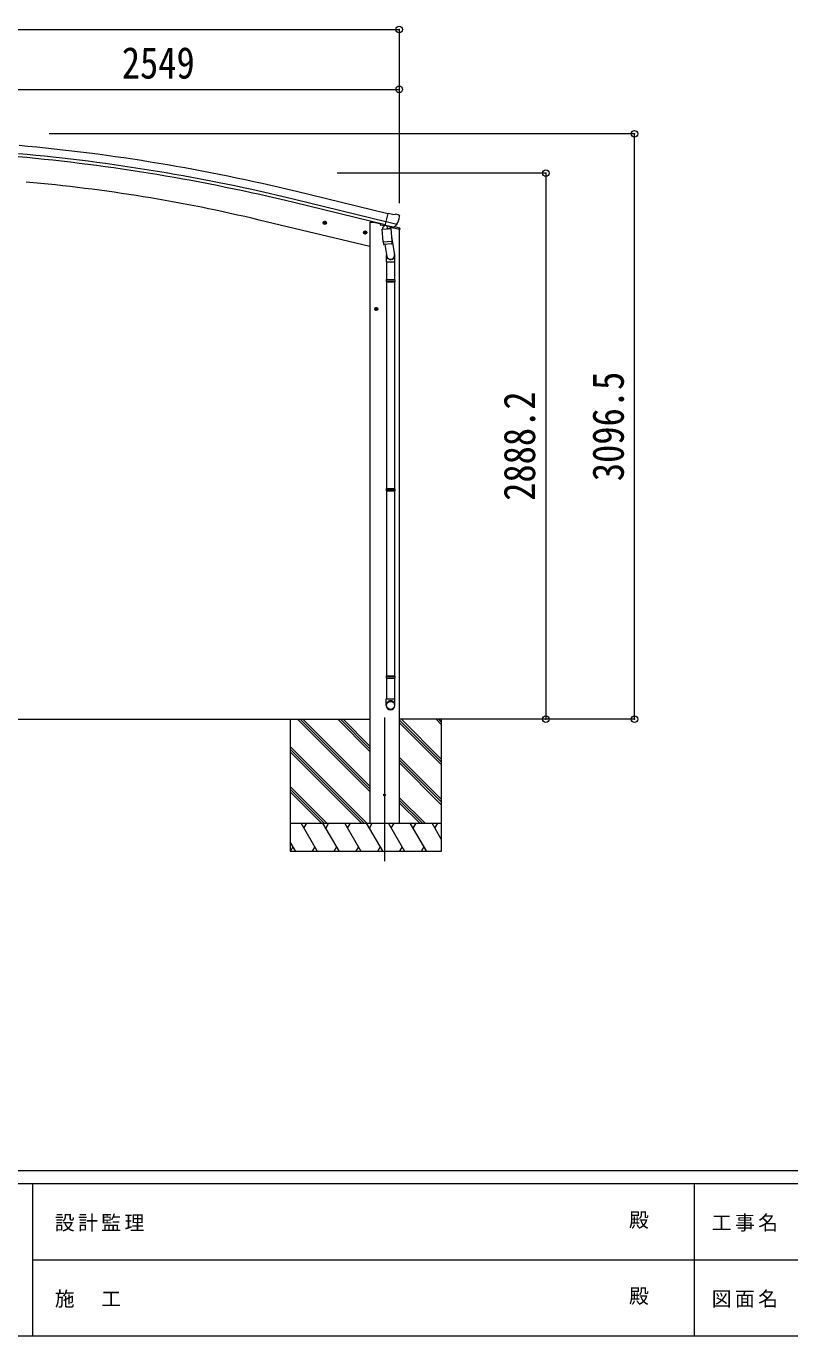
# Model space of a CAD drawing. Units: millimetres at full size. Extents: x -9783 to 33754, y -10064 to 6752.
# Drawn here: x -4002 to 36, y -6828 to 99 of the extents above; entities that cross this region are included whole.
import ezdxf
from ezdxf.enums import TextEntityAlignment as Align

# ---------------------------------------------------------------- set-up
doc = ezdxf.new("R2010")
doc.units = ezdxf.units.MM
doc.header["$LTSCALE"] = 35
doc.header["$PDMODE"] = 32
doc.header["$PDSIZE"] = 35
for name, color, linetype, lineweight in [('0-0_0', 7, 'Continuous', 9), ('0-1_本体', 4, 'Continuous', 9), ('0-2_部品', 7, 'Continuous', 9), ('0-8_PARTS2', 2, 'Continuous', 9), ('0-A_寸法', 6, 'Continuous', 9), ('F-0_240', 7, 'Continuous', 9)]:
    doc.layers.add(name, color=color, linetype=linetype, lineweight=lineweight)
doc.styles.add('ＭＳ ゴシック', font='')
doc.styles.get('ＭＳ ゴシック').set_extended_font_data('MS Gothic')

msp = doc.modelspace()

# ---------------------------------------------------------------- linework, layer by layer
at = {"layer": '0-0_0', "color": 6}
for p, q in [((-4578.56, -235.41), (-2029.56, -235.41)), ((-2029.56, -235.41), (-2029.56, -837.87)), ((-784.76, -3567.15), (-784.76, -470.65)), ((-1253.77, -678.95), (-1253.77, -3567.15))]:
    msp.add_line(p, q, dxfattribs=at)
at = {"layer": '0-0_0'}
for p, q in [((-6988.56, -3567.15), (-2185.56, -3567.15)), ((-2606.81, -3567.15), (-2606.81, -4267.15)), ((-2184.56, -3949.42), (-2566.82, -3567.15)), ((-2184.56, -3935.27), (-2552.68, -3567.15)), ((-2184.56, -3921.13), (-2538.54, -3567.15)), ((-2184.56, -3737.28), (-2354.69, -3567.15)), ((-2184.56, -3723.14), (-2340.55, -3567.15)), ((-2184.56, -3709), (-2326.4, -3567.15)), ((-1432.72, -3567.15), (-2029.06, -3567.15)), ((-1806.81, -3792.52), (-2029.06, -3570.28)), ((-1806.81, -3806.67), (-2029.06, -3584.42)), ((-1806.81, -3778.38), (-2018.04, -3567.15)), ((-1806.81, -3594.54), (-1834.19, -3567.15)), ((-1806.81, -3580.39), (-1820.05, -3567.15)), ((-1806.81, -3567.15), (-1806.81, -4267.15)), ((-2200.66, -4117.15), (-2606.81, -3711.02)), ((-2214.81, -4117.15), (-2606.81, -3725.16)), ((-2228.95, -4117.15), (-2606.81, -3739.3)), ((-1806.81, -3990.51), (-2029.06, -3768.27)), ((-1806.81, -4004.66), (-2029.06, -3782.41)), ((-1806.81, -4018.8), (-2029.06, -3796.55)), ((-2412.8, -4117.15), (-2606.81, -3923.15)), ((-2426.94, -4117.15), (-2606.81, -3937.29)), ((-2441.08, -4117.15), (-2606.81, -3951.43)), ((-1892.3, -4117.15), (-2029.06, -3980.4)), ((-1906.44, -4117.15), (-2029.06, -3994.54)), ((-1920.58, -4117.15), (-2029.06, -4008.68)), ((-2606.81, -4117.15), (-1806.81, -4117.15)), ((-2461.42, -4267.15), (-2548.03, -4117.15)), ((-2533.03, -4143.14), (-2518.02, -4117.15)), ((-2345.95, -4267.15), (-2432.56, -4117.15)), ((-2402.55, -4117.15), (-2417.56, -4143.14)), ((-2230.48, -4267.15), (-2317.09, -4117.15)), ((-2302.08, -4143.14), (-2287.08, -4117.15)), ((-2115.01, -4267.15), (-2201.61, -4117.15)), ((-2186.61, -4143.14), (-2171.61, -4117.15)), ((-1999.54, -4267.15), (-2086.14, -4117.15)), ((-2071.14, -4143.14), (-2056.14, -4117.15)), ((-1884.07, -4267.15), (-1970.67, -4117.15)), ((-1955.67, -4143.14), (-1940.67, -4117.15)), ((-1806.81, -4200.99), (-1855.21, -4117.15)), ((-1840.2, -4143.13), (-1825.2, -4117.15)), ((-2576.89, -4267.15), (-2606.81, -4215.34)), ((-2591.89, -4241.17), (-2606.89, -4267.15)), ((-1806.81, -4267.15), (-2606.81, -4267.15)), ((-2476.42, -4241.17), (-2491.42, -4267.15)), ((-2360.95, -4241.18), (-2375.95, -4267.15)), ((-2245.48, -4241.17), (-2260.48, -4267.15)), ((-2130.01, -4241.17), (-2145.01, -4267.15)), ((-2014.54, -4241.17), (-2029.54, -4267.15)), ((-1899.07, -4241.17), (-1914.07, -4267.15))]:
    msp.add_line(p, q, dxfattribs=at)
at = {"layer": '0-0_0', "color": 6}
msp.add_point((-2029.56, -235.41), dxfattribs=at)
at = {"layer": '0-1_本体'}
for p, q in [((-2099.65, -935.53), (-2582.66, -818.02)), ((-2089.58, -893.56), (-2572.45, -776.08)), ((-2103.58, -951.9), (-2586.64, -834.38)), ((-2185.06, -1067.15), (-2770.73, -926.55)), ((-2185.06, -937.15), (-2185.06, -4117.15)), ((-2029.56, -976.86), (-2029.56, -4117.15))]:
    msp.add_line(p, q, dxfattribs=at)
msp.add_lwpolyline([(-2185.06, -937.15), (-2165.06, -937.15), (-2131.55, -945.2)], dxfattribs=at)
for centre, radius, start, end in [((-4943.82, -10522.55), 10030.81, 76.32536, 84.82535), ((-4943.82, -10522.55), 9970.81, 76.32536, 84.82535), ((-4943.82, -10522.55), 9987.65, 76.32536, 84.82535), ((-4735.72, -9111.32), 8417.35, 76.5, 84.99999)]:
    msp.add_arc(centre, radius, start, end, dxfattribs=at)
at = {"layer": '0-2_部品'}
for p, q in [((-2062.68, -897.83), (-2088.61, -891.6)), ((-2062.68, -897.83), (-2049.42, -895.13)), ((-2034.93, -898.32), (-2048.12, -895.15)), ((-2413.29, -943.34), (-2432.74, -938.67)), ((-2430.31, -939.25), (-2425.14, -933.81)), ((-2428.18, -946.45), (-2430.31, -939.25)), ((-2425.35, -950.73), (-2420.68, -931.28)), ((-2425.14, -933.81), (-2417.85, -935.56)), ((-2417.85, -935.56), (-2415.71, -942.75)), ((-2131.05, -945.12), (-2131.05, -948.43)), ((-2108.33, -957.83), (-2127.21, -953.29)), ((-2104.33, -953.24), (-2117.65, -968.55)), ((-2117.65, -968.55), (-2117.2, -974.9)), ((-2103.39, -953.17), (-2104.33, -953.24)), ((-2100.31, -955.64), (-2101.83, -955.27)), ((-2063.6, -964.45), (-2100.31, -955.64)), ((-2041.67, -949.45), (-2099.18, -935.64)), ((-2094.35, -957.46), (-2093.33, -972.07)), ((-2066.14, -966.46), (-2091.96, -972.9)), ((-2074.84, -968.63), (-2074.61, -971.92)), ((-2026.49, -977.48), (-2069.2, -967.22)), ((-2061.23, -964.93), (-2068.75, -963.12)), ((-2065.44, -964.68), (-2065.39, -965.42)), ((-2062.07, -964.82), (-2063.6, -964.45)), ((-2058.53, -964.36), (-2042.15, -949.87)), ((-2055, -961.38), (-2028.79, -967.67)), ((-2031.84, -900.57), (-2027.98, -906.86)), ((-2027.62, -909.14), (-2027.9, -910.29)), ((-2199.37, -994.69), (-2218.81, -990.03)), ((-2216.39, -990.61), (-2211.22, -985.16)), ((-2214.26, -997.8), (-2216.39, -990.61)), ((-2211.42, -1002.08), (-2206.76, -982.64)), ((-2211.22, -985.16), (-2203.92, -986.92)), ((-2203.92, -986.92), (-2201.79, -994.11)), ((-2118.75, -975), (-2073.06, -971.81)), ((-2114.08, -1041.84), (-2118.75, -975)), ((-2114.08, -1041.84), (-2068.39, -1038.65)), ((-2073.06, -971.81), (-2068.39, -1038.65)), ((-2070.12, -1013.88), (-2054.21, -1110.05)), ((-2067.53, -1051.11), (-2068.4, -1038.65)), ((-2026.49, -970.58), (-2026.49, -977.48)), ((-2114.06, -1041.84), (-2113.17, -1054.54)), ((-2069.37, -1053.25), (-2111.07, -1056.17)), ((-2105.64, -1055.79), (-2094.91, -1119.37)), ((-2067.92, -1052.47), (-2067.92, -1052.47)), ((-2098.06, -1112.56), (-2098.06, -1147.21)), ((-2098.06, -1147.21), (-2052.06, -1147.21)), ((-2096.06, -1147.21), (-2096.06, -1241.21)), ((-2054.06, -1147.21), (-2054.06, -1241.21)), ((-2052.06, -1147.21), (-2052.06, -1112.86)), ((-2098.06, -1243.21), (-2097.06, -1241.21)), ((-2098.06, -1243.21), (-2052.06, -1243.21)), ((-2098.06, -1243.21), (-2098.06, -1251.21)), ((-2097.06, -1241.21), (-2053.06, -1241.21)), ((-2052.06, -1243.21), (-2053.06, -1241.21)), ((-2098.06, -1251.21), (-2052.06, -1251.21)), ((-2098.06, -1251.21), (-2097.06, -1253.21)), ((-2097.06, -1253.21), (-2053.06, -1253.21)), ((-2096.06, -1253.21), (-2096.06, -2347.4)), ((-2054.06, -1253.21), (-2054.06, -2347.4)), ((-2160.56, -1397.27), (-2140.56, -1397.27)), ((-2157.06, -1393.52), (-2150.56, -1389.77)), ((-2150.56, -1407.27), (-2150.56, -1387.27)), ((-2150.56, -1389.77), (-2144.06, -1393.52)), ((-2144.06, -1401.03), (-2150.56, -1404.78)), ((-2144.06, -1393.52), (-2144.06, -1401.03)), ((-2098.06, -2349.4), (-2097.06, -2347.4)), ((-2098.06, -2349.4), (-2052.06, -2349.4)), ((-2098.06, -2349.4), (-2098.06, -2357.4)), ((-2097.06, -2347.4), (-2053.06, -2347.4)), ((-2052.06, -2349.4), (-2053.06, -2347.4)), ((-2098.06, -2357.4), (-2052.06, -2357.4)), ((-2098.06, -2357.4), (-2097.06, -2359.4)), ((-2097.06, -2359.4), (-2053.06, -2359.4)), ((-2096.06, -2359.4), (-2096.06, -3337.59)), ((-2054.06, -2359.4), (-2054.06, -3337.59)), ((-2098.06, -3339.59), (-2097.06, -3337.59)), ((-2098.06, -3339.59), (-2052.06, -3339.59)), ((-2098.06, -3339.59), (-2098.06, -3347.59)), ((-2098.06, -3347.59), (-2052.06, -3347.59)), ((-2098.06, -3347.59), (-2097.06, -3349.59)), ((-2097.06, -3337.59), (-2053.06, -3337.59)), ((-2097.06, -3349.59), (-2053.06, -3349.59)), ((-2096.06, -3349.59), (-2096.06, -3459.59)), ((-2054.06, -3349.59), (-2054.06, -3459.59)), ((-2052.06, -3339.59), (-2053.06, -3337.59)), ((-2098.06, -3493.73), (-2098.06, -3459.59)), ((-2098.06, -3459.59), (-2052.06, -3459.59)), ((-2052.06, -3493.73), (-2052.06, -3459.59))]:
    msp.add_line(p, q, dxfattribs=at)
for points in [[(-2094.04, -957.05), (-2103.76, -954.72), (-2088.61, -891.6)], [(-2415.71, -942.75), (-2420.88, -948.2), (-2428.18, -946.45)], [(-2094.04, -957.05), (-2093.8, -957.2), (-2069.03, -963.15), (-2068.75, -963.12)], [(-2041.4, -948.87), (-2041.99, -949.72), (-2042.15, -949.87)], [(-2201.79, -994.11), (-2206.96, -999.56), (-2214.26, -997.8)], [(-2052.06, -1243.21), (-2052.06, -1251.21), (-2053.06, -1253.21)], [(-2150.56, -1404.78), (-2157.06, -1401.03), (-2157.06, -1393.52)], [(-2052.06, -2349.4), (-2052.06, -2357.4), (-2053.06, -2359.4)], [(-2052.06, -3339.59), (-2052.06, -3347.59), (-2053.06, -3349.59)]]:
    msp.add_lwpolyline(points, dxfattribs=at)
for centre, radius in [((-2423.01, -941), 8.5), ((-2423.01, -941), 7.7), ((-2423.01, -941), 6.5), ((-2209.09, -992.36), 8.5), ((-2209.09, -992.36), 7.7), ((-2209.09, -992.36), 6.5), ((-2150.56, -1397.27), 8.5), ((-2150.56, -1397.27), 7.7), ((-2150.56, -1397.27), 6.5)]:
    msp.add_circle(centre, radius, dxfattribs=at)
at = {"layer": '0-2_部品', "color": 4}
msp.add_circle((-2107.06, -3967.15), 4.5, dxfattribs=at)
at = {"layer": '0-2_部品'}
for centre, radius, start, end in [((-2048.82, -898.07), 3, 76.5, 101.5), ((-2036.1, -903.18), 5, 31.5, 76.5), ((-2126.05, -948.43), 5, 180, 256.5), ((-2101.72, -954.79), 0.5, 221.23754, 256.5), ((-2094.95, -957.55), 0.604, 7.79405, 79.40158), ((-2066.39, -965.49), 1, 284, 4), ((-2064.94, -964.65), 0.5, 76.5, 184), ((-2061.95, -964.33), 0.5, 256.5, 291.76246), ((-2224.7, -863.04), 202.4, 334.90875, 346.5), ((-2029.49, -970.58), 3, 0, 76.5), ((-2092.31, -971.93), 1.03, 188.03431, 289.96103), ((-2111.21, -1054.17), 2, 190.53157, 274), ((-2069.51, -1051.25), 2, 274, 322.59038), ((-2069.47, -1051.28), 1.95, 322.52234, 4.95983), ((-2082.06, -1112.86), 30, 0, 2.54858)]:
    msp.add_arc(centre, radius, start, end, dxfattribs=at)
for centre, major_axis, ratio, start_param, end_param in [((-2060.54, -962), (0.73, -2.92), 0.997631, 5.8041905, 5.8929484), ((-2060.57, -961.88), (-2.63, 3.16), 0.650902, 2.1145521, 2.1873627), ((-2060.51, -962.1), (0.73, -2.92), 0.997631, 5.965759, 6.7621801), ((-2030.54, -908.43), (1.57, -2.57), 0.99628, 0.7835347, 1.5707963), ((-2075.06, -1112.56), (-23, 0), 0.996195, 6.0000678, 10.0103449), ((-2075.06, -1112.56), (-21, 0), 0.996195, 0.3319459, 3.3482706), ((-2075.06, -3491.98), (23, 0), 0.996195, 6.2831853, 9.424778), ((-2075.06, -3493.73), (23, 0), 0.996195, 6.2831853, 9.424778), ((-2075.06, -3493.73), (0, -23.43), 0.981806, 4.712389, 7.8539816)]:
    msp.add_ellipse(centre, major_axis=major_axis, ratio=ratio, start_param=start_param, end_param=end_param, dxfattribs=at)
msp.add_ellipse((-2075.06, -3493.73), major_axis=(-21, 0), ratio=0.996195, dxfattribs=at)
at = {"layer": '0-8_PARTS2'}
msp.add_line((-2107.06, -3557.95), (-2107.06, -4317.15), dxfattribs=at)
at = {"layer": '0-A_寸法'}
for p, q in [((-7143.56, 81.2), (-2029.56, 81.2)), ((-2029.56, 81.2), (-2029.56, -235.41)), ((-784.76, -470.65), (-3880.11, -470.65)), ((-1253.77, -678.95), (-2357.93, -678.95)), ((-1253.77, -3567.15), (-1582.6, -3567.15)), ((-784.76, -3567.15), (-1253.77, -3567.15))]:
    msp.add_line(p, q, dxfattribs=at)
for p in [(-2029.56, 81.2), (-784.76, -470.65), (-1253.77, -678.95), (-1253.77, -3567.15), (-784.76, -3567.15)]:
    msp.add_point(p, dxfattribs=at)
at = {"layer": 'F-0_240', "color": 5}
for p, q in [((-9783.03, -5953.1), (9396.97, -5953.1)), ((-9783.03, -6023.1), (6285.75, -6023.1)), ((-3969.25, -6023.1), (-3969.25, -6828.1)), ((-469.25, -6023.1), (-469.25, -6828.1)), ((-3969.25, -6425.6), (3205.75, -6425.6)), ((-9783.03, -6828.1), (9396.97, -6828.1))]:
    msp.add_line(p, q, dxfattribs=at)

# ---------------------------------------------------------------- texts
at = {"layer": '0-0_0', "style": 'ＭＳ ゴシック', "width": 0.85}
msp.add_text('2549', height=166.8, dxfattribs=at).set_placement((-3496.56, -228.41), align=Align.BOTTOM_LEFT)
at = {"layer": '0-A_寸法', "color": 7, "style": 'ＭＳ ゴシック', "width": 0.85}
for s, p in [('3096.5', (-791.76, -2307.65)), ('2888.2', (-1260.77, -2411.8))]:
    msp.add_text(s, height=166.8, rotation=90, dxfattribs=at).set_placement(p, align=Align.BOTTOM_LEFT)
at = {"layer": 'F-0_240', "style": 'ＭＳ ゴシック'}
for p in [(-814.24, -6276.85), (-814.24, -6679.35)]:
    msp.add_text('殿', height=76.98, dxfattribs=at).set_placement(p, align=Align.BOTTOM_LEFT)
at = {"layer": 'F-0_240', "char_height": 76.98, "attachment_point": 7, "style": 'ＭＳ ゴシック'}
for s, insert in [('\\T1.17;設計監理', (-3851.04, -6276.85)), ('\\T1.17;工事名', (-376.96, -6276.85)), ('\\T1.17;施\u3000工', (-3851.04, -6679.35)), ('\\T1.17;図面名', (-376.96, -6679.35))]:
    msp.add_mtext(s, dxfattribs=dict(at, insert=insert))

doc.saveas('drawing.dxf')
